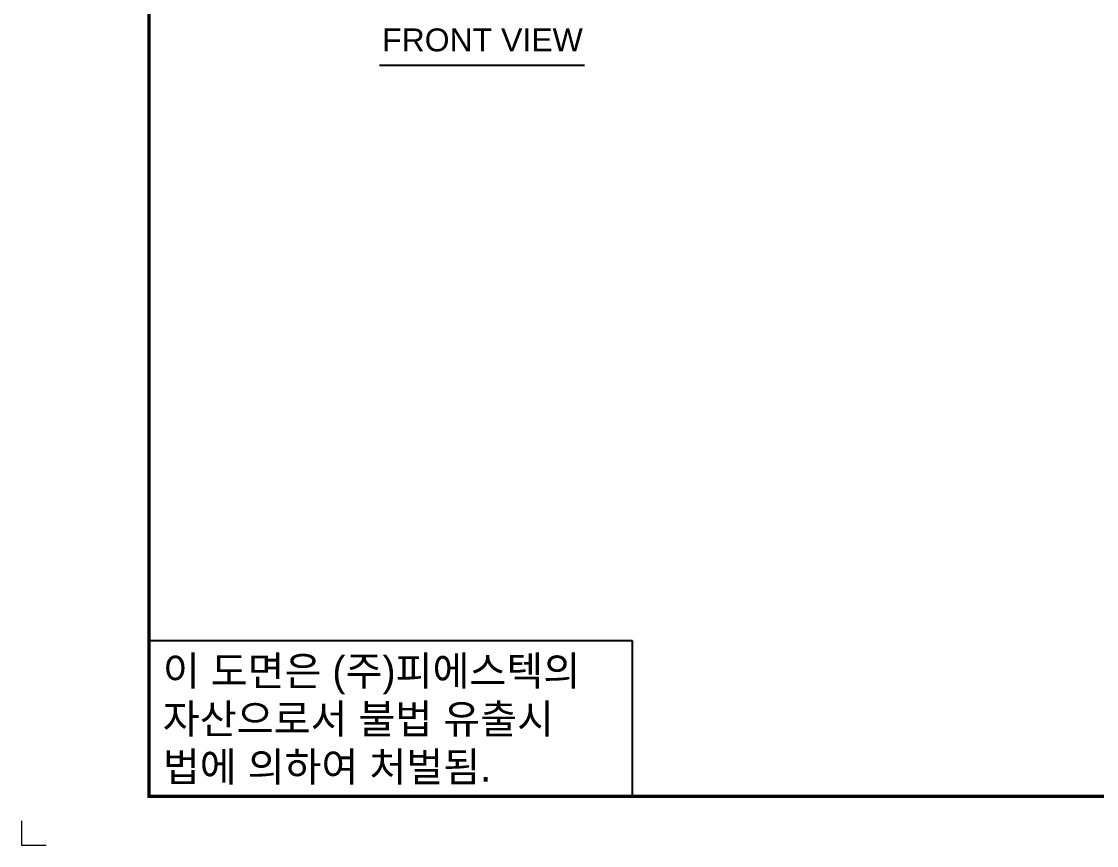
# Model space of a CAD drawing. Header units: millimetres. Extents: x 4969 to 37601, y -771 to 6478.
# Drawn here: x 15545 to 18174, y -746 to 1270 of the extents above; entities that cross this region are included whole.
import ezdxf
from ezdxf.enums import TextEntityAlignment as Align

# ---------------------------------------------------------------- set-up
doc = ezdxf.new("R2010")
doc.units = ezdxf.units.MM
doc.header["$LTSCALE"] = 7
doc.header["$MEASUREMENT"] = 0
doc.layers.get('0').update_dxf_attribs({"linetype": 'CONTINUOUS'})
doc.layers.add('FORMAT-1', color=7, linetype='CONTINUOUS')
doc.styles.add('arial_ttf', font='arial.ttf')
doc.styles.add('h1', font='')
doc.styles.add('HAN', font='')
doc.styles.get('h1').set_extended_font_data('New Gulim')
doc.styles.get('HAN').set_extended_font_data('GulimChe')

# ---------------------------------------------------------------- blocks, each defined once
blk = doc.blocks.new('t1')
for p, q in [((0, 31.77), (98.5, 31.77)), ((0, 31.77), (0, 0)), ((98.5, 31.77), (98.5, 0)), ((0, 0), (98.5, 0))]:
    blk.add_line(p, q)
at = {"color": 1, "style": 'h1'}
for s, p in [('이 도면은 (주)피에스텍의', (2.8, 22.59)), ('자산으로서 불법 유출시', (2.8, 12.81)), ('법에 의하여 처벌됨.', (2.8, 3.04))]:
    blk.add_text(s, height=6, dxfattribs=at).set_placement(p)
blk = doc.blocks.new('format-a1')
at = {"color": 3, "lineweight": 9}
for p in [(0, 5), (5, 0)]:
    blk.add_line(p, (0, 0), dxfattribs=at)
at = {"layer": 'FORMAT-1', "color": 7, "const_width": 0.7}
blk.add_lwpolyline([(26, 10), (26, 592), (854, 592), (854, 10)], close=True, dxfattribs=at)
blk.add_blockref('t1', (26, 10))
at = {"style": 'HAN'}
for tag, height, p in [('MODEL-NAME', 4.5, (811.39, 49.79)), ('SCALE', 4.05, (713.46, 41.94)), ('PART-NAME', 4.5, (811.39, 41.94)), ('DWG-NO', 4.5, (811.39, 34.02)), ('DRA-BY', 4.5, (623.33, 31.66)), ('CH-BY', 4.5, (648.06, 31.66)), ('APP-BY', 4.5, (672.8, 31.66)), ('관련업체명', 4.5, (733.83, 16.64)), ('DRA-DATE', 3.75, (623.33, 13.71)), ('CH-DATE', 3.75, (648.06, 13.71)), ('APP-DATE', 3.75, (672.8, 13.71))]:
    blk.add_attdef(tag, text='', height=height, dxfattribs=at).set_placement(p, align=Align.MIDDLE_CENTER)

msp = doc.modelspace()

# ---------------------------------------------------------------- linework, layer by layer
msp.add_line((16419.936, 1163.154, 0), (16921.522, 1163.154, 0))

# ---------------------------------------------------------------- block references
at = {"xscale": 12, "yscale": 12, "zscale": 12}
msp.add_blockref('format-a1', (15544.635, -746.069), dxfattribs=at)

# ---------------------------------------------------------------- texts
at = {"color": 2, "style": 'arial_ttf'}
msp.add_text('FRONT VIEW', height=56, dxfattribs=at).set_placement((16426.566, 1196.674, 0))

doc.saveas('drawing.dxf')
